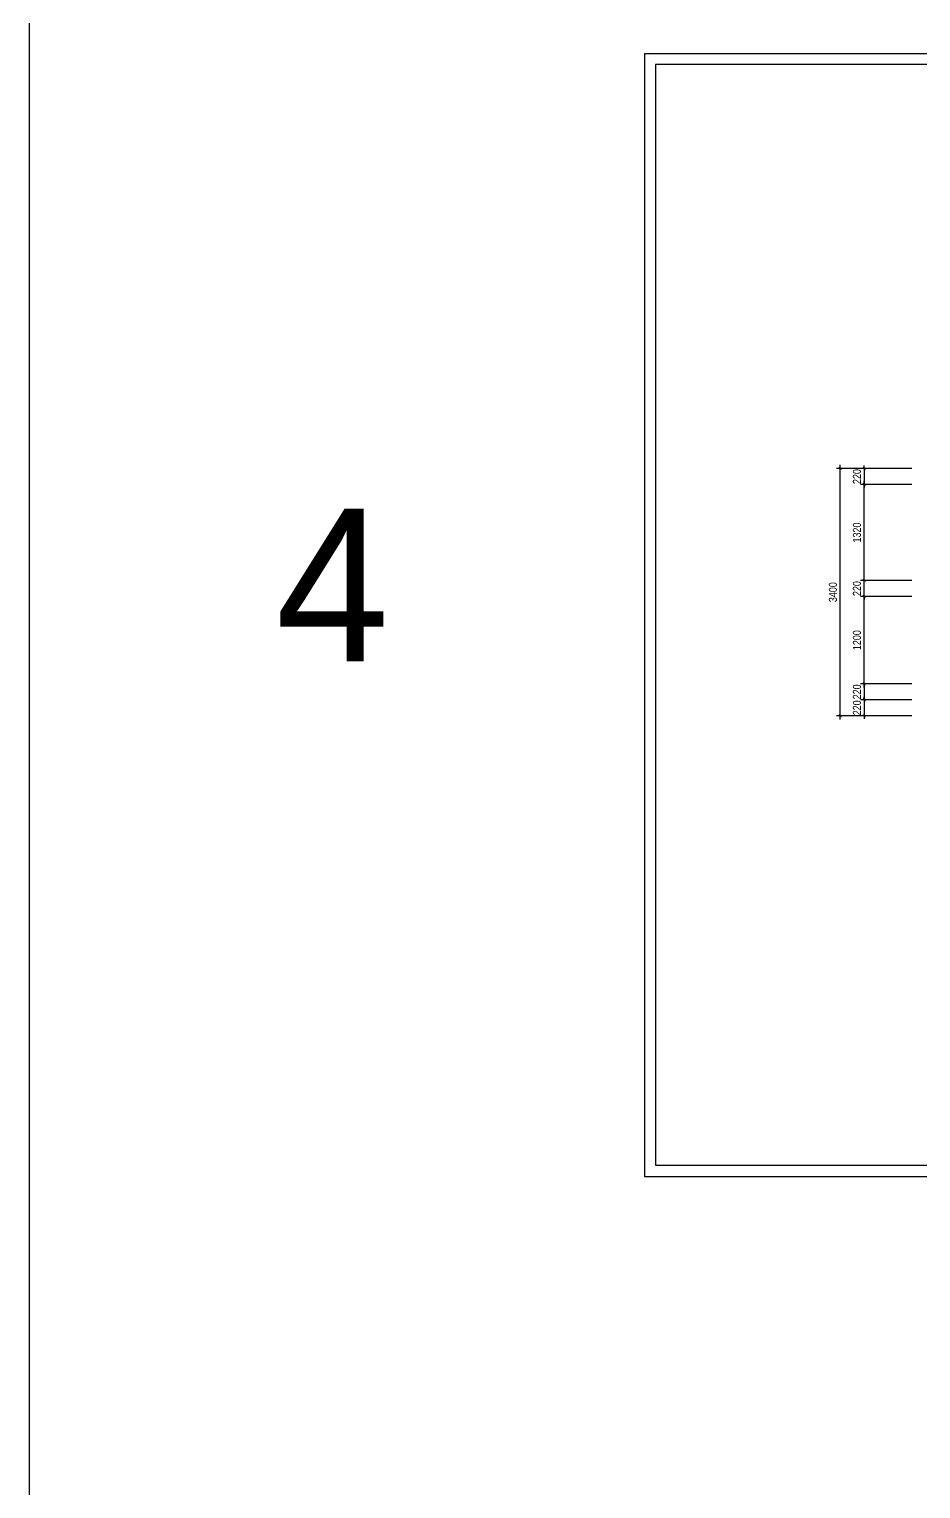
# Model space of a CAD drawing. Header units: millimetres. Extents: x -82962 to 19744, y -138000 to 4535.
# Drawn here: x -82962 to -70705, y -102619 to -82552 of the extents above; entities that cross this region are included whole.
import ezdxf

# ---------------------------------------------------------------- set-up
doc = ezdxf.new("R2010")
doc.units = ezdxf.units.MM
doc.header["$LTSCALE"] = 1000
doc.header["$MEASUREMENT"] = 0
doc.header["$PDMODE"] = 3
doc.layers.get('0').update_dxf_attribs({"lineweight": 30})
doc.layers.get('DEFPOINTS').update_dxf_attribs({"color": 4, "lineweight": 30})
doc.layers.add('THAY', color=4, linetype='Continuous', lineweight=30)
doc.styles.add('A2', font='VnAvantH.TTF')
doc.styles.add('dim', font='arial.ttf', dxfattribs={"width": 0.8})
doc.dimstyles.new('1-100-100', dxfattribs={"dimscale": 0, "dimtxt": 2.2, "dimasz": 0.8, "dimexe": 1, "dimexo": 1, "dimgap": 0.9, "dimtad": 1, "dimdec": 0, "dimzin": 0, "dimdsep": 46, "dimtxsty": 'dim', "dimblk1": 'ARCHTICK', "dimblk2": 'ARCHTICK', "dimsah": 1, "dimcen": 1, "dimdle": 1, "dimclrd": 256, "dimclre": 256, "dimclrt": 1, "dimadec": 0, "dimazin": 0, "dimtfac": 0.0001, "dimtdec": 0, "dimtix": 1, "dimtmove": 2, "dimatfit": 3, "dimldrblk": 'DOT', "dimfxl": 100, "dimtolj": 1, "dimtzin": 0, "dimarcsym": 0})

# ---------------------------------------------------------------- blocks, each defined once
blk = doc.blocks.new('_ARCHTICK')
at = {"color": 0, "linetype": 'ByBlock', "const_width": 0.15}
blk.add_lwpolyline([(-0.5, -0.5), (0.5, 0.5)], dxfattribs=at)
blk = doc.blocks.new('*D1458')
at = {"layer": 'DEFPOINTS', "color": 0, "ltscale": 0.2, "transparency": 16777216}
for p in [(-70778, -88592), (-71482, -88812), (-70778, -88812)]:
    blk.add_point(p, dxfattribs=at)
at = {"layer": 'THAY', "lineweight": -2, "ltscale": 0.2, "transparency": 16777216}
for p, q in [((-70828, -88592), (-71532, -88592)), ((-71482, -88592), (-71482, -88552)), ((-71482, -88592), (-71482, -88812)), ((-70828, -88812), (-71532, -88812)), ((-71482, -88812), (-71482, -88852))]:
    blk.add_line(p, q, dxfattribs=at)
at = {"layer": 'THAY', "lineweight": -2, "ltscale": 0.2, "transparency": 16777216, "xscale": 40.00000032884265, "yscale": 40.00000032884265, "zscale": 40.00000032884265}
for p, rotation in [((-71482, -88592), 270), ((-71482, -88812), 90)]:
    blk.add_blockref('_ARCHTICK', p, dxfattribs=dict(at, rotation=rotation))
at = {"layer": 'THAY', "color": 1, "ltscale": 0.2, "transparency": 16777216, "insert": (-71583, -88702), "char_height": 110, "attachment_point": 5, "rotation": 90, "style": 'dim'}
blk.add_mtext('\\A1;220', dxfattribs=at)
blk = doc.blocks.new('_DOT')
at = {"color": 0, "linetype": 'ByBlock', "ltscale": 10}
blk.add_line((-0.5, 0), (-1, 0), dxfattribs=at)
at = {"color": 0, "linetype": 'ByBlock', "ltscale": 10, "const_width": 0.5}
blk.add_lwpolyline([(-0.25, 0, 1), (0.25, 0, 1)], format="xyb", close=True, dxfattribs=at)
blk = doc.blocks.new('*D1459')
at = {"layer": 'DEFPOINTS', "color": 0, "ltscale": 0.2, "transparency": 16777216}
for p in [(-70778, -91552), (-71482, -91772), (-70778, -91772)]:
    blk.add_point(p, dxfattribs=at)
at = {"layer": 'THAY', "lineweight": -2, "ltscale": 0.2, "transparency": 16777216}
for p, q in [((-70828, -91552), (-71532, -91552)), ((-71482, -91552), (-71482, -91512)), ((-71482, -91552), (-71482, -91772)), ((-70828, -91772), (-71532, -91772)), ((-71482, -91772), (-71482, -91812))]:
    blk.add_line(p, q, dxfattribs=at)
at = {"layer": 'THAY', "lineweight": -2, "ltscale": 0.2, "transparency": 16777216, "xscale": 40.00000032884265, "yscale": 40.00000032884265, "zscale": 40.00000032884265}
for p, rotation in [((-71482, -91552), 270), ((-71482, -91772), 90)]:
    blk.add_blockref('_ARCHTICK', p, dxfattribs=dict(at, rotation=rotation))
at = {"layer": 'THAY', "color": 1, "ltscale": 0.2, "transparency": 16777216, "insert": (-71583, -91662), "char_height": 110, "attachment_point": 5, "rotation": 90, "style": 'dim'}
blk.add_mtext('\\A1;220', dxfattribs=at)
blk = doc.blocks.new('*D1460')
at = {"layer": 'DEFPOINTS', "color": 0, "ltscale": 0.2, "transparency": 16777216}
for p in [(-70778, -91772), (-71482, -91992), (-70778, -91992)]:
    blk.add_point(p, dxfattribs=at)
at = {"layer": 'THAY', "lineweight": -2, "ltscale": 0.2, "transparency": 16777216}
for p, q in [((-70828, -91772), (-71532, -91772)), ((-71482, -91772), (-71482, -91732)), ((-71482, -91772), (-71482, -91992)), ((-70828, -91992), (-71532, -91992)), ((-71482, -91992), (-71482, -92032))]:
    blk.add_line(p, q, dxfattribs=at)
at = {"layer": 'THAY', "lineweight": -2, "ltscale": 0.2, "transparency": 16777216, "xscale": 40.00000032884265, "yscale": 40.00000032884265, "zscale": 40.00000032884265}
for p, rotation in [((-71482, -91772), 270), ((-71482, -91992), 90)]:
    blk.add_blockref('_ARCHTICK', p, dxfattribs=dict(at, rotation=rotation))
at = {"layer": 'THAY', "color": 1, "ltscale": 0.2, "transparency": 16777216, "insert": (-71583, -91882), "char_height": 110, "attachment_point": 5, "rotation": 90, "style": 'dim'}
blk.add_mtext('\\A1;220', dxfattribs=at)
blk = doc.blocks.new('*D1461')
at = {"layer": 'DEFPOINTS', "color": 0, "ltscale": 0.2, "transparency": 16777216}
for p in [(-71812, -88592), (-70778, -88592), (-70778, -91992)]:
    blk.add_point(p, dxfattribs=at)
at = {"layer": 'THAY', "lineweight": -2, "ltscale": 0.2, "transparency": 16777216}
for p, q in [((-70828, -88592), (-71862, -88592)), ((-71812, -92042), (-71812, -88542)), ((-70828, -91992), (-71862, -91992))]:
    blk.add_line(p, q, dxfattribs=at)
at = {"layer": 'THAY', "lineweight": -2, "ltscale": 0.2, "transparency": 16777216, "xscale": 40.00000032884265, "yscale": 40.00000032884265, "zscale": 40.00000032884265}
for p, rotation in [((-71812, -88592), 90), ((-71812, -91992), 270)]:
    blk.add_blockref('_ARCHTICK', p, dxfattribs=dict(at, rotation=rotation))
at = {"layer": 'THAY', "color": 1, "ltscale": 0.2, "transparency": 16777216, "insert": (-71913, -90292), "char_height": 110, "attachment_point": 5, "rotation": 90, "style": 'dim'}
blk.add_mtext('\\A1;3400', dxfattribs=at)
blk = doc.blocks.new('*D1473')
at = {"layer": 'DEFPOINTS', "color": 0, "ltscale": 0.2, "transparency": 16777216}
for p in [(-71482, -90132), (-70778, -90132), (-70778, -90352)]:
    blk.add_point(p, dxfattribs=at)
at = {"layer": 'THAY', "lineweight": -2, "ltscale": 0.2, "transparency": 16777216}
for p, q in [((-71482, -90132), (-71482, -90092)), ((-70828, -90132), (-71532, -90132)), ((-71482, -90352), (-71482, -90132)), ((-70828, -90352), (-71532, -90352)), ((-71482, -90352), (-71482, -90392))]:
    blk.add_line(p, q, dxfattribs=at)
at = {"layer": 'THAY', "lineweight": -2, "ltscale": 0.2, "transparency": 16777216, "xscale": 40.00000032884265, "yscale": 40.00000032884265, "zscale": 40.00000032884265}
for p, rotation in [((-71482, -90132), 270), ((-71482, -90352), 90)]:
    blk.add_blockref('_ARCHTICK', p, dxfattribs=dict(at, rotation=rotation))
at = {"layer": 'THAY', "color": 1, "ltscale": 0.2, "transparency": 16777216, "insert": (-71583, -90242), "char_height": 110, "attachment_point": 5, "rotation": 90, "style": 'dim'}
blk.add_mtext('\\A1;220', dxfattribs=at)
blk = doc.blocks.new('*D1427')
at = {"layer": 'DEFPOINTS', "color": 0, "ltscale": 0.2, "transparency": 16777216}
for p in [(-71482, -90352), (-70778, -90352), (-70778, -91552)]:
    blk.add_point(p, dxfattribs=at)
at = {"layer": 'THAY', "lineweight": -2, "ltscale": 0.2, "transparency": 16777216}
for p, q in [((-71482, -91602), (-71482, -90302)), ((-70828, -90352), (-71532, -90352)), ((-70828, -91552), (-71532, -91552))]:
    blk.add_line(p, q, dxfattribs=at)
at = {"layer": 'THAY', "lineweight": -2, "ltscale": 0.2, "transparency": 16777216, "xscale": 40.00000032884262, "yscale": 40.00000032884262, "zscale": 40.00000032884262}
for p, rotation in [((-71482, -90352), 90), ((-71482, -91552), 270)]:
    blk.add_blockref('_ARCHTICK', p, dxfattribs=dict(at, rotation=rotation))
at = {"layer": 'THAY', "color": 1, "ltscale": 0.2, "transparency": 16777216, "insert": (-71583, -90952), "char_height": 110, "attachment_point": 5, "rotation": 90, "style": 'dim'}
blk.add_mtext('\\A1;1200', dxfattribs=at)
blk = doc.blocks.new('*D1481')
at = {"layer": 'DEFPOINTS', "color": 0, "ltscale": 0.2, "transparency": 16777216}
for p in [(-71482, -88812), (-70778, -88812), (-70778, -90132)]:
    blk.add_point(p, dxfattribs=at)
at = {"layer": 'THAY', "lineweight": -2, "ltscale": 0.2, "transparency": 16777216}
for p, q in [((-70828, -88812), (-71532, -88812)), ((-71482, -90182), (-71482, -88762)), ((-70828, -90132), (-71532, -90132))]:
    blk.add_line(p, q, dxfattribs=at)
at = {"layer": 'THAY', "lineweight": -2, "ltscale": 0.2, "transparency": 16777216, "xscale": 40.00000032884265, "yscale": 40.00000032884265, "zscale": 40.00000032884265}
for p, rotation in [((-71482, -88812), 90), ((-71482, -90132), 270)]:
    blk.add_blockref('_ARCHTICK', p, dxfattribs=dict(at, rotation=rotation))
at = {"layer": 'THAY', "color": 1, "ltscale": 0.2, "transparency": 16777216, "insert": (-71583, -89472), "char_height": 110, "attachment_point": 5, "rotation": 90, "style": 'dim'}
blk.add_mtext('\\A1;1320', dxfattribs=at)

msp = doc.modelspace()

# ---------------------------------------------------------------- linework, layer by layer
at = {"layer": 'THAY', "ltscale": 0.2}
for points in [[(-82962.46206, -138000.47192), (-48726.83517, -138000.47192), (-48726.83517, -7206.04221), (-82962.46206, -7206.04221)], [(-74502.89342, -98323.45744), (-52529.56781, -98323.45744), (-52529.56781, -82890.27827), (-74502.89342, -82890.27827)], [(-74352.60656, -98169.22928), (-52679.85467, -98169.22928), (-52679.85467, -83036.62384), (-74352.60656, -83036.62384)]]:
    msp.add_lwpolyline(points, close=True, dxfattribs=at)

# ---------------------------------------------------------------- texts
at = {"layer": 'THAY', "ltscale": 0.2, "style": 'A2'}
msp.add_text('4', height=2100, dxfattribs=at).set_placement((-79574.48277, -91241.77545))

# ---------------------------------------------------------------- dimensions: what is measured, and where the dimension line sits
at = {"layer": 'THAY', "ltscale": 0.2}
for base, p1, p2, picture, middle in [((-71811.86937, -88592.34591), (-70778.11159, -91992.34591), (-70778.11159, -88592.34591), '*D1461', (-71913.06992, -90292.34591)), ((-71481.86937, -88812.34591), (-70778.11159, -88592.34591), (-70778.11159, -88812.34591), '*D1458', (-71583.0324, -88702.34591)), ((-71481.86937, -88812.34591), (-70778.11159, -90132.34591), (-70778.11159, -88812.34591), '*D1481', (-71583.06991, -89472.34591)), ((-71481.86937, -90132.34591), (-70778.11159, -90352.34591), (-70778.11159, -90132.34591), '*D1473', (-71583.0324, -90242.34591)), ((-71481.86937, -90352.34591), (-70778.11159, -91552.34591), (-70778.11159, -90352.34591), '*D1427', (-71583.0324, -90952.34591)), ((-71481.86937, -91772.34591), (-70778.11159, -91552.34591), (-70778.11159, -91772.34591), '*D1459', (-71583.0324, -91662.34591)), ((-71481.86937, -91992.34591), (-70778.11159, -91772.34591), (-70778.11159, -91992.34591), '*D1460', (-71583.0324, -91882.34591))]:
    dim = msp.add_linear_dim(base=base, p1=p1, p2=p2, angle=90, dimstyle='1-100-100', override={"dimscale": 50}, dxfattribs=at)
    dim.commit()
    dim.dimension.update_dxf_attribs({"geometry": picture, "text_midpoint": middle})

doc.saveas('drawing.dxf')
